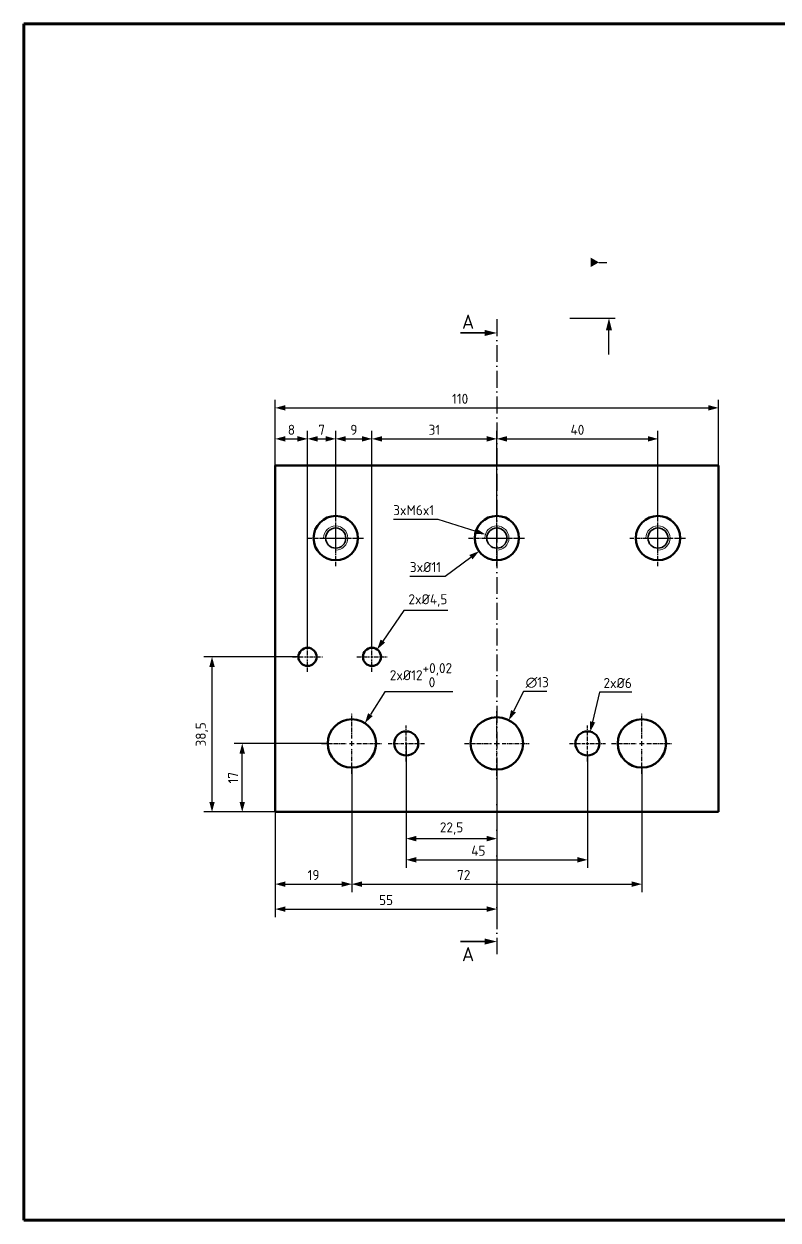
# Model space of a CAD drawing. Header units: millimetres. Extents: x -190 to 12889, y -227 to 3957.
# Drawn here: x 562.1 to 749.3, y 61.6 to 358.6 of the extents above; entities that cross this region are included whole.
import ezdxf

# ---------------------------------------------------------------- set-up
doc = ezdxf.new("R2010")
doc.units = ezdxf.units.MM
doc.header["$LTSCALE"] = 0.7
doc.header["$PDMODE"] = 35
doc.header["$PDSIZE"] = -4
for name, pattern in [('ACAD_ISO10W100', [18, 12, -3, 0, -3]), ('CENTER', [50.8, 31.75, -6.35, 6.35, -6.35]), ('CENTER2', [1.125, 0.75, -0.125, 0.125, -0.125])]:
    doc.linetypes.add(name, pattern=pattern)
doc.layers.get('0').update_dxf_attribs({"color": 255})
for name, color, linetype, lineweight in [('0.5', 7, 'Continuous', 50), ('1. Nét đâm', 7, 'Continuous', 35), ('core', 4, 'Continuous', 9), ('DIM', 94, 'Continuous', 25), ('KHUNGBV', 5, 'Continuous', 70), ('TEXT', 7, 'Continuous', 25)]:
    doc.layers.add(name, color=color, linetype=linetype, lineweight=lineweight)
doc.layers.add('CENTER', color=10, linetype='CENTER')
doc.styles.add('TCVN-7284', font='tcvn+7284-2003r.ttf')
doc.dimstyles.new('TCVN_ISO-25_RadiusDia', dxfattribs={"dimtxt": 2.5, "dimasz": 2.5, "dimexe": 2, "dimexo": 0, "dimgap": 1, "dimtad": 1, "dimtoh": 1, "dimtxsty": 'TCVN-7284', "dimblk": 'Arrow', "dimcen": 0, "dimclrd": 256, "dimclre": 256, "dimclrt": 256, "dimadec": 0, "dimazin": 0, "dimtfac": 1, "dimtofl": 0, "dimtmove": 1, "dimatfit": 0, "dimldrblk": 'Arrow', "dimfxl": 1, "dimlwd": -1, "dimlwe": -1, "dimarcsym": 0})

# ---------------------------------------------------------------- blocks, each defined once
blk = doc.blocks.new('KHUNG_A3')
at = {"layer": 'KHUNGBV', "color": 8, "linetype": 'Continuous', "ltscale": 0.66}
for p, q in [((481.71, 341.61), (61.71, 341.61)), ((61.71, 341.61), (61.71, 44.61)), ((61.71, 44.61), (481.71, 44.61))]:
    blk.add_line(p, q, dxfattribs=at)
blk = doc.blocks.new('*U952')
at = {"color": 0, "linetype": 'CENTER2', "ltscale": 2, "transparency": 16777216}
for p, q in [((0, 1.1), (0, 7)), ((-7, 0), (-1.1, 0)), ((1.1, 0), (7, 0)), ((0, -7), (0, -1.1))]:
    blk.add_line(p, q, dxfattribs=at)
at = {"color": 0, "linetype": 'Continuous', "ltscale": 2, "transparency": 16777216}
for p, q in [((-0.55, 0), (0.55, 0)), ((0, -0.55), (0, 0.55))]:
    blk.add_line(p, q, dxfattribs=at)
blk = doc.blocks.new('*U953')
at = {"color": 0, "linetype": 'CENTER2', "ltscale": 2, "transparency": 16777216}
for p, q in [((0, 1.1), (0, 7)), ((-7, 0), (-1.1, 0)), ((1.1, 0), (7, 0)), ((0, -7), (0, -1.1))]:
    blk.add_line(p, q, dxfattribs=at)
at = {"color": 0, "linetype": 'Continuous', "ltscale": 2, "transparency": 16777216}
for p, q in [((-0.55, 0), (0.55, 0)), ((0, -0.55), (0, 0.55))]:
    blk.add_line(p, q, dxfattribs=at)
blk = doc.blocks.new('*U954')
at = {"color": 0, "linetype": 'CENTER2', "ltscale": 2, "transparency": 16777216}
for p, q in [((0, 1.1), (0, 7)), ((-7, 0), (-1.1, 0)), ((1.1, 0), (7, 0)), ((0, -7), (0, -1.1))]:
    blk.add_line(p, q, dxfattribs=at)
at = {"color": 0, "linetype": 'Continuous', "ltscale": 2, "transparency": 16777216}
for p, q in [((-0.55, 0), (0.55, 0)), ((0, -0.55), (0, 0.55))]:
    blk.add_line(p, q, dxfattribs=at)
blk = doc.blocks.new('*U945')
at = {"color": 0, "linetype": 'CENTER2', "ltscale": 2, "transparency": 16777216}
for p, q in [((0, 1.2), (0, 7.5)), ((-7.5, 0), (-1.2, 0)), ((1.2, 0), (7.5, 0)), ((0, -7.5), (0, -1.2))]:
    blk.add_line(p, q, dxfattribs=at)
at = {"color": 0, "linetype": 'Continuous', "ltscale": 2, "transparency": 16777216}
for p, q in [((-0.6, 0), (0.6, 0)), ((0, -0.6), (0, 0.6))]:
    blk.add_line(p, q, dxfattribs=at)
blk = doc.blocks.new('*U946')
at = {"color": 0, "linetype": 'CENTER2', "ltscale": 2, "transparency": 16777216}
for p, q in [((0, 0.6), (0, 4.5)), ((-4.5, 0), (-0.6, 0)), ((0.6, 0), (4.5, 0)), ((0, -4.5), (0, -0.6))]:
    blk.add_line(p, q, dxfattribs=at)
at = {"color": 0, "linetype": 'Continuous', "ltscale": 2, "transparency": 16777216}
for p, q in [((-0.3, 0), (0.3, 0)), ((0, -0.3), (0, 0.3))]:
    blk.add_line(p, q, dxfattribs=at)
blk = doc.blocks.new('*U947')
at = {"color": 0, "linetype": 'CENTER2', "ltscale": 2, "transparency": 16777216}
for p, q in [((0, 1.3), (0, 8)), ((-8, 0), (-1.3, 0)), ((1.3, 0), (8, 0)), ((0, -8), (0, -1.3))]:
    blk.add_line(p, q, dxfattribs=at)
at = {"color": 0, "linetype": 'Continuous', "ltscale": 2, "transparency": 16777216}
for p, q in [((-0.65, 0), (0.65, 0)), ((0, -0.65), (0, 0.65))]:
    blk.add_line(p, q, dxfattribs=at)
blk = doc.blocks.new('*U948')
at = {"color": 0, "linetype": 'CENTER2', "ltscale": 2, "transparency": 16777216}
for p, q in [((0, 0.6), (0, 4.5)), ((-4.5, 0), (-0.6, 0)), ((0.6, 0), (4.5, 0)), ((0, -4.5), (0, -0.6))]:
    blk.add_line(p, q, dxfattribs=at)
at = {"color": 0, "linetype": 'Continuous', "ltscale": 2, "transparency": 16777216}
for p, q in [((-0.3, 0), (0.3, 0)), ((0, -0.3), (0, 0.3))]:
    blk.add_line(p, q, dxfattribs=at)
blk = doc.blocks.new('*U949')
at = {"color": 0, "linetype": 'CENTER2', "ltscale": 2, "transparency": 16777216}
for p, q in [((0, 1.2), (0, 7.5)), ((-7.5, 0), (-1.2, 0)), ((1.2, 0), (7.5, 0)), ((0, -7.5), (0, -1.2))]:
    blk.add_line(p, q, dxfattribs=at)
at = {"color": 0, "linetype": 'Continuous', "ltscale": 2, "transparency": 16777216}
for p, q in [((-0.6, 0), (0.6, 0)), ((0, -0.6), (0, 0.6))]:
    blk.add_line(p, q, dxfattribs=at)
blk = doc.blocks.new('*U950')
at = {"color": 0, "linetype": 'CENTER2', "ltscale": 2, "transparency": 16777216}
for p, q in [((0, 0.45), (0, 3.75)), ((-3.75, 0), (-0.45, 0)), ((0.45, 0), (3.75, 0)), ((0, -3.75), (0, -0.45))]:
    blk.add_line(p, q, dxfattribs=at)
at = {"color": 0, "linetype": 'Continuous', "ltscale": 2, "transparency": 16777216}
for p, q in [((-0.225, 0), (0.225, 0)), ((0, -0.225), (0, 0.225))]:
    blk.add_line(p, q, dxfattribs=at)
blk = doc.blocks.new('*U951')
at = {"color": 0, "linetype": 'CENTER2', "ltscale": 2, "transparency": 16777216}
for p, q in [((0, 0.45), (0, 3.75)), ((-3.75, 0), (-0.45, 0)), ((0.45, 0), (3.75, 0)), ((0, -3.75), (0, -0.45))]:
    blk.add_line(p, q, dxfattribs=at)
at = {"color": 0, "linetype": 'Continuous', "ltscale": 2, "transparency": 16777216}
for p, q in [((-0.225, 0), (0.225, 0)), ((0, -0.225), (0, 0.225))]:
    blk.add_line(p, q, dxfattribs=at)
blk = doc.blocks.new('M6')
at = {"layer": '1. Nét đâm', "ltscale": 2}
blk.add_circle((0, 0), 2.5, dxfattribs=at)
at = {"layer": 'CENTER', "color": 1, "linetype": 'CENTER', "ltscale": 2}
for p, q in [((0, -3.3), (0, 3.3)), ((-3.3, 0), (3.3, 0))]:
    blk.add_line(p, q, dxfattribs=at)
at = {"layer": 'core', "color": 3, "ltscale": 2}
blk.add_arc((0, 0), 3, 270, 180, dxfattribs=at)
blk = doc.blocks.new('GIA_DO_Z2')
at = {"color": 2, "linetype": 'ACAD_ISO10W100', "ltscale": 0.5}
blk.add_line((679.49, 285.28), (679.49, 127.64), dxfattribs=at)
at = {"color": 4, "linetype": 'Continuous', "lineweight": 35}
for p, q in [((670.49, 281.88), (676.49, 281.88)), ((670.49, 130.77), (676.49, 130.77))]:
    blk.add_line(p, q, dxfattribs=at)
for points in [[(679.49, 281.88), (676.49, 281.13), (676.49, 282.63)], [(679.49, 130.77), (676.49, 130.02), (676.49, 131.52)]]:
    blk.add_solid(points, dxfattribs=at)
at = {"layer": '0.5', "color": 7}
for p, q in [((624.49, 248.96), (734.49, 248.96)), ((624.49, 162.96), (624.49, 248.96)), ((734.49, 248.96), (734.49, 162.96)), ((734.49, 162.96), (624.49, 162.96))]:
    blk.add_line(p, q, dxfattribs=at)
for centre, radius in [((639.49, 230.96), 5.5), ((679.49, 230.96), 5.5), ((719.49, 230.96), 5.5), ((632.49, 201.46), 2.25), ((648.49, 201.46), 2.25), ((643.49, 179.96), 6), ((679.49, 179.96), 6.5), ((715.49, 179.96), 6), ((656.99, 179.96), 3), ((701.99, 179.96), 3)]:
    blk.add_circle(centre, radius, dxfattribs=at)
at = {"color": 1, "linetype": 'CENTER2', "ltscale": 2}
for name, p in [('*U952', (639.49, 230.96)), ('*U953', (679.49, 230.96)), ('*U954', (719.49, 230.96)), ('*U951', (632.49, 201.46)), ('*U950', (648.49, 201.46)), ('*U949', (643.49, 179.96)), ('*U947', (679.49, 179.96)), ('*U945', (715.49, 179.96)), ('*U948', (656.99, 179.96)), ('*U946', (701.99, 179.96))]:
    blk.add_blockref(name, p, dxfattribs=at)
at = {"ltscale": 3}
for p in [(639.49, 230.96), (679.49, 230.96), (719.49, 230.96)]:
    blk.add_blockref('M6', p, dxfattribs=at)
at = {"char_height": 3.5, "attachment_point": 1, "style": 'TCVN-7284'}
for insert in [(667.45, 286.42), (667.45, 129.4)]:
    blk.add_mtext_dynamic_manual_height_columns('\\pxqc;A', width=9.8035, gutter_width=88.6, heights=[0], dxfattribs=dict(at, insert=insert))
blk = doc.blocks.new('Arrow')
at = {"layer": 'DIM'}
blk.add_solid([(-1, 0.27), (-1, -0.27), (0, 0)], dxfattribs=at)
blk = doc.blocks.new('*D39')
at = {"layer": 'Defpoints', "color": 0, "ltscale": 0.7, "transparency": 16777216}
for p in [(719.49, 255.59), (679.49, 236.46), (719.49, 236.46)]:
    blk.add_point(p, dxfattribs=at)
at = {"layer": 'DIM', "ltscale": 0.7, "transparency": 16777216}
for p, q in [((679.49, 236.46), (679.49, 257.59)), ((681.99, 255.59), (716.99, 255.59)), ((719.49, 236.46), (719.49, 257.59))]:
    blk.add_line(p, q, dxfattribs=at)
at = {"layer": 'DIM', "ltscale": 0.7, "transparency": 16777216, "xscale": 2.5, "yscale": 2.5, "zscale": 2.5, "rotation": 180}
blk.add_blockref('Arrow', (679.49, 255.59), dxfattribs=at)
at = {"layer": 'DIM', "ltscale": 0.7, "transparency": 16777216, "xscale": 2.5, "yscale": 2.5, "zscale": 2.5}
blk.add_blockref('Arrow', (719.49, 255.59), dxfattribs=at)
at = {"layer": 'DIM', "ltscale": 0.7, "transparency": 16777216, "insert": (699.49, 257.84), "char_height": 2.5, "attachment_point": 5, "style": 'TCVN-7284'}
blk.add_mtext('40', dxfattribs=at)
blk = doc.blocks.new('*D40')
at = {"layer": 'Defpoints', "color": 0, "ltscale": 0.7, "transparency": 16777216}
for p in [(734.49, 263.29), (624.49, 248.96), (734.49, 248.96)]:
    blk.add_point(p, dxfattribs=at)
at = {"layer": 'DIM', "ltscale": 0.7, "transparency": 16777216}
for p, q in [((624.49, 248.96), (624.49, 265.29)), ((734.49, 248.96), (734.49, 265.29)), ((626.99, 263.29), (731.99, 263.29))]:
    blk.add_line(p, q, dxfattribs=at)
at = {"layer": 'DIM', "ltscale": 0.7, "transparency": 16777216, "xscale": 2.5, "yscale": 2.5, "zscale": 2.5, "rotation": 180}
blk.add_blockref('Arrow', (624.49, 263.29), dxfattribs=at)
at = {"layer": 'DIM', "ltscale": 0.7, "transparency": 16777216, "xscale": 2.5, "yscale": 2.5, "zscale": 2.5}
blk.add_blockref('Arrow', (734.49, 263.29), dxfattribs=at)
at = {"layer": 'DIM', "ltscale": 0.7, "transparency": 16777216, "insert": (670.37, 265.54), "char_height": 2.5, "attachment_point": 5, "style": 'TCVN-7284'}
blk.add_mtext('110', dxfattribs=at)
blk = doc.blocks.new('*D49')
at = {"layer": 'Defpoints', "color": 0, "ltscale": 0.7, "transparency": 16777216}
for p in [(616.28, 179.96), (637.49, 179.96), (624.49, 162.96)]:
    blk.add_point(p, dxfattribs=at)
at = {"layer": 'DIM', "ltscale": 0.7, "transparency": 16777216}
for p, q in [((637.49, 179.96), (614.28, 179.96)), ((616.28, 165.46), (616.28, 177.46)), ((624.49, 162.96), (614.28, 162.96))]:
    blk.add_line(p, q, dxfattribs=at)
at = {"layer": 'DIM', "ltscale": 0.7, "transparency": 16777216, "xscale": 2.5, "yscale": 2.5, "zscale": 2.5}
for p, rotation in [((616.28, 179.96), 90), ((616.28, 162.96), 270)]:
    blk.add_blockref('Arrow', p, dxfattribs=dict(at, rotation=rotation))
at = {"layer": 'DIM', "ltscale": 0.7, "transparency": 16777216, "insert": (614.03, 171.46), "char_height": 2.5, "attachment_point": 5, "rotation": 90, "style": 'TCVN-7284', "bg_fill": 3, "box_fill_scale": 1.1, "bg_fill_color": 256, "bg_fill_true_color": 13158600, "bg_fill_transparency": 0}
blk.add_mtext('17', dxfattribs=at)
blk = doc.blocks.new('*D50')
at = {"layer": 'Defpoints', "color": 0, "ltscale": 0.7, "transparency": 16777216}
for p in [(643.49, 173.96), (624.49, 162.96), (643.49, 145.03)]:
    blk.add_point(p, dxfattribs=at)
at = {"layer": 'DIM', "ltscale": 0.7, "transparency": 16777216}
for p, q in [((643.49, 173.96), (643.49, 143.03)), ((624.49, 162.96), (624.49, 143.03)), ((626.99, 145.03), (640.99, 145.03))]:
    blk.add_line(p, q, dxfattribs=at)
at = {"layer": 'DIM', "ltscale": 0.7, "transparency": 16777216, "xscale": 2.5, "yscale": 2.5, "zscale": 2.5, "rotation": 180}
blk.add_blockref('Arrow', (624.49, 145.03), dxfattribs=at)
at = {"layer": 'DIM', "ltscale": 0.7, "transparency": 16777216, "xscale": 2.5, "yscale": 2.5, "zscale": 2.5}
blk.add_blockref('Arrow', (643.49, 145.03), dxfattribs=at)
at = {"layer": 'DIM', "ltscale": 0.7, "transparency": 16777216, "insert": (633.99, 147.28), "char_height": 2.5, "attachment_point": 5, "style": 'TCVN-7284', "bg_fill": 3, "box_fill_scale": 1.1, "bg_fill_color": 256, "bg_fill_true_color": 13158600, "bg_fill_transparency": 0}
blk.add_mtext('19', dxfattribs=at)
blk = doc.blocks.new('*D51')
at = {"layer": 'Defpoints', "color": 0, "ltscale": 0.7, "transparency": 16777216}
for p in [(643.49, 173.96), (715.49, 173.96), (715.49, 145.03)]:
    blk.add_point(p, dxfattribs=at)
at = {"layer": 'DIM', "ltscale": 0.7, "transparency": 16777216}
for p, q in [((643.49, 173.96), (643.49, 143.03)), ((715.49, 173.96), (715.49, 143.03)), ((645.99, 145.03), (712.99, 145.03))]:
    blk.add_line(p, q, dxfattribs=at)
at = {"layer": 'DIM', "ltscale": 0.7, "transparency": 16777216, "xscale": 2.5, "yscale": 2.5, "zscale": 2.5, "rotation": 180}
blk.add_blockref('Arrow', (643.49, 145.03), dxfattribs=at)
at = {"layer": 'DIM', "ltscale": 0.7, "transparency": 16777216, "xscale": 2.5, "yscale": 2.5, "zscale": 2.5}
blk.add_blockref('Arrow', (715.49, 145.03), dxfattribs=at)
at = {"layer": 'DIM', "ltscale": 0.7, "transparency": 16777216, "insert": (671.26, 147.28), "char_height": 2.5, "attachment_point": 5, "style": 'TCVN-7284'}
blk.add_mtext('72', dxfattribs=at)
blk = doc.blocks.new('*D52')
at = {"layer": 'Defpoints', "color": 0, "ltscale": 0.7, "transparency": 16777216}
for p in [(632.49, 255.59), (624.49, 248.96), (632.49, 203.71)]:
    blk.add_point(p, dxfattribs=at)
at = {"layer": 'DIM', "ltscale": 0.7, "transparency": 16777216}
for p, q in [((624.49, 248.96), (624.49, 257.59)), ((626.99, 255.59), (629.99, 255.59)), ((632.49, 203.71), (632.49, 257.59))]:
    blk.add_line(p, q, dxfattribs=at)
at = {"layer": 'DIM', "ltscale": 0.7, "transparency": 16777216, "xscale": 2.5, "yscale": 2.5, "zscale": 2.5, "rotation": 180}
blk.add_blockref('Arrow', (624.49, 255.59), dxfattribs=at)
at = {"layer": 'DIM', "ltscale": 0.7, "transparency": 16777216, "xscale": 2.5, "yscale": 2.5, "zscale": 2.5}
blk.add_blockref('Arrow', (632.49, 255.59), dxfattribs=at)
at = {"layer": 'DIM', "ltscale": 0.7, "transparency": 16777216, "insert": (628.49, 257.84), "char_height": 2.5, "attachment_point": 5, "style": 'TCVN-7284', "bg_fill": 3, "box_fill_scale": 1.1, "bg_fill_color": 256, "bg_fill_true_color": 13158600, "bg_fill_transparency": 0}
blk.add_mtext('8', dxfattribs=at)
blk = doc.blocks.new('*D53')
at = {"layer": 'Defpoints', "color": 0, "ltscale": 0.7, "transparency": 16777216}
for p in [(632.49, 255.59), (639.49, 255.59), (639.49, 236.46)]:
    blk.add_point(p, dxfattribs=at)
at = {"layer": 'DIM', "ltscale": 0.7, "transparency": 16777216}
for p, q in [((632.49, 255.59), (632.49, 257.59)), ((634.99, 255.59), (636.99, 255.59)), ((639.49, 236.46), (639.49, 257.59))]:
    blk.add_line(p, q, dxfattribs=at)
at = {"layer": 'DIM', "ltscale": 0.7, "transparency": 16777216, "insert": (635.99, 257.84), "char_height": 2.5, "attachment_point": 5, "style": 'TCVN-7284', "bg_fill": 3, "box_fill_scale": 1.1, "bg_fill_color": 256, "bg_fill_true_color": 13158600, "bg_fill_transparency": 0}
blk.add_mtext('7', dxfattribs=at)
at = {"layer": 'DIM', "ltscale": 0.7, "transparency": 16777216, "xscale": 2.5, "yscale": 2.5, "zscale": 2.5, "rotation": 180}
blk.add_blockref('Arrow', (632.49, 255.59), dxfattribs=at)
at = {"layer": 'DIM', "ltscale": 0.7, "transparency": 16777216, "xscale": 2.5, "yscale": 2.5, "zscale": 2.5}
blk.add_blockref('Arrow', (639.49, 255.59), dxfattribs=at)
blk = doc.blocks.new('*D54')
at = {"layer": 'Defpoints', "color": 0, "ltscale": 0.7, "transparency": 16777216}
for p in [(648.49, 255.59), (639.49, 236.46), (648.49, 203.71)]:
    blk.add_point(p, dxfattribs=at)
at = {"layer": 'DIM', "ltscale": 0.7, "transparency": 16777216}
for p, q in [((639.49, 236.46), (639.49, 257.59)), ((641.99, 255.59), (645.99, 255.59)), ((648.49, 203.71), (648.49, 257.59))]:
    blk.add_line(p, q, dxfattribs=at)
at = {"layer": 'DIM', "ltscale": 0.7, "transparency": 16777216, "xscale": 2.5, "yscale": 2.5, "zscale": 2.5, "rotation": 180}
blk.add_blockref('Arrow', (639.49, 255.59), dxfattribs=at)
at = {"layer": 'DIM', "ltscale": 0.7, "transparency": 16777216, "xscale": 2.5, "yscale": 2.5, "zscale": 2.5}
blk.add_blockref('Arrow', (648.49, 255.59), dxfattribs=at)
at = {"layer": 'DIM', "ltscale": 0.7, "transparency": 16777216, "insert": (643.99, 257.84), "char_height": 2.5, "attachment_point": 5, "style": 'TCVN-7284', "bg_fill": 3, "box_fill_scale": 1.1, "bg_fill_color": 256, "bg_fill_true_color": 13158600, "bg_fill_transparency": 0}
blk.add_mtext('9', dxfattribs=at)
blk = doc.blocks.new('*D55')
at = {"layer": 'Defpoints', "color": 0, "ltscale": 0.7, "transparency": 16777216}
for p in [(679.49, 255.59), (679.49, 255.59), (648.49, 203.71)]:
    blk.add_point(p, dxfattribs=at)
at = {"layer": 'DIM', "ltscale": 0.7, "transparency": 16777216}
for p, q in [((648.49, 203.71), (648.49, 257.59)), ((650.99, 255.59), (676.99, 255.59)), ((679.49, 255.59), (679.49, 257.59))]:
    blk.add_line(p, q, dxfattribs=at)
at = {"layer": 'DIM', "ltscale": 0.7, "transparency": 16777216, "xscale": 2.5, "yscale": 2.5, "zscale": 2.5, "rotation": 180}
blk.add_blockref('Arrow', (648.49, 255.59), dxfattribs=at)
at = {"layer": 'DIM', "ltscale": 0.7, "transparency": 16777216, "xscale": 2.5, "yscale": 2.5, "zscale": 2.5}
blk.add_blockref('Arrow', (679.49, 255.59), dxfattribs=at)
at = {"layer": 'DIM', "ltscale": 0.7, "transparency": 16777216, "insert": (663.99, 257.84), "char_height": 2.5, "attachment_point": 5, "style": 'TCVN-7284', "bg_fill": 3, "box_fill_scale": 1.1, "bg_fill_color": 256, "bg_fill_true_color": 13158600, "bg_fill_transparency": 0}
blk.add_mtext('31', dxfattribs=at)
blk = doc.blocks.new('*D56')
at = {"layer": 'Defpoints', "color": 0, "ltscale": 0.7, "transparency": 16777216}
for p in [(656.99, 179.96), (701.99, 176.96), (701.99, 151.07)]:
    blk.add_point(p, dxfattribs=at)
at = {"layer": 'DIM', "ltscale": 0.7, "transparency": 16777216}
for p, q in [((656.99, 179.96), (656.99, 149.07)), ((701.99, 176.96), (701.99, 149.07)), ((659.49, 151.07), (699.49, 151.07))]:
    blk.add_line(p, q, dxfattribs=at)
at = {"layer": 'DIM', "ltscale": 0.7, "transparency": 16777216, "xscale": 2.5, "yscale": 2.5, "zscale": 2.5, "rotation": 180}
blk.add_blockref('Arrow', (656.99, 151.07), dxfattribs=at)
at = {"layer": 'DIM', "ltscale": 0.7, "transparency": 16777216, "xscale": 2.5, "yscale": 2.5, "zscale": 2.5}
blk.add_blockref('Arrow', (701.99, 151.07), dxfattribs=at)
at = {"layer": 'DIM', "ltscale": 0.7, "transparency": 16777216, "insert": (674.89, 153.32), "char_height": 2.5, "attachment_point": 5, "style": 'TCVN-7284', "bg_fill": 3, "box_fill_scale": 1.1, "bg_fill_color": 256, "bg_fill_true_color": 13158600, "bg_fill_transparency": 0}
blk.add_mtext('45', dxfattribs=at)
blk = doc.blocks.new('*D57')
at = {"layer": 'Defpoints', "color": 0, "ltscale": 0.7, "transparency": 16777216}
for p in [(679.49, 173.46), (624.49, 162.96), (679.49, 138.83)]:
    blk.add_point(p, dxfattribs=at)
at = {"layer": 'DIM', "ltscale": 0.7, "transparency": 16777216}
for p, q in [((679.49, 173.46), (679.49, 136.83)), ((624.49, 162.96), (624.49, 136.83)), ((626.99, 138.83), (676.99, 138.83))]:
    blk.add_line(p, q, dxfattribs=at)
at = {"layer": 'DIM', "ltscale": 0.7, "transparency": 16777216, "xscale": 2.5, "yscale": 2.5, "zscale": 2.5, "rotation": 180}
blk.add_blockref('Arrow', (624.49, 138.83), dxfattribs=at)
at = {"layer": 'DIM', "ltscale": 0.7, "transparency": 16777216, "xscale": 2.5, "yscale": 2.5, "zscale": 2.5}
blk.add_blockref('Arrow', (679.49, 138.83), dxfattribs=at)
at = {"layer": 'DIM', "ltscale": 0.7, "transparency": 16777216, "insert": (651.99, 141.08), "char_height": 2.5, "attachment_point": 5, "style": 'TCVN-7284', "bg_fill": 3, "box_fill_scale": 1.1, "bg_fill_color": 256, "bg_fill_true_color": 13158600, "bg_fill_transparency": 0}
blk.add_mtext('55', dxfattribs=at)
blk = doc.blocks.new('*D59')
at = {"layer": 'Defpoints', "color": 0, "ltscale": 0.7, "transparency": 16777216}
for p in [(683.92, 234.23), (675.07, 227.7)]:
    blk.add_point(p, dxfattribs=at)
at = {"layer": 'DIM', "ltscale": 0.7, "transparency": 16777216}
for p, q in [((666.65, 221.5), (673.05, 226.22)), ((657.9, 221.5), (666.65, 221.5))]:
    blk.add_line(p, q, dxfattribs=at)
at = {"layer": 'DIM', "ltscale": 0.7, "transparency": 16777216, "xscale": 2.5, "yscale": 2.5, "zscale": 2.5, "rotation": 36.40161598455843}
blk.add_blockref('Arrow', (675.07, 227.7), dxfattribs=at)
at = {"layer": 'DIM', "ltscale": 0.7, "transparency": 16777216, "insert": (661.77, 223.75), "char_height": 2.5, "attachment_point": 5, "style": 'TCVN-7284'}
blk.add_mtext('3x%%C11', dxfattribs=at)
blk = doc.blocks.new('*D60')
at = {"layer": 'Defpoints', "color": 0, "ltscale": 0.7, "transparency": 16777216}
for p in [(676.63, 231.88), (682.35, 230.05)]:
    blk.add_point(p, dxfattribs=at)
at = {"layer": 'DIM', "ltscale": 0.7, "transparency": 16777216}
for p, q in [((653.84, 235.64), (664.84, 235.64)), ((664.84, 235.64), (674.25, 232.64))]:
    blk.add_line(p, q, dxfattribs=at)
at = {"layer": 'DIM', "ltscale": 0.7, "transparency": 16777216, "xscale": 2.5, "yscale": 2.5, "zscale": 2.5, "rotation": 342.3114485585323}
blk.add_blockref('Arrow', (676.63, 231.88), dxfattribs=at)
at = {"layer": 'DIM', "ltscale": 0.7, "transparency": 16777216, "insert": (658.84, 237.89), "char_height": 2.5, "attachment_point": 5, "style": 'TCVN-7284', "bg_fill": 3, "box_fill_scale": 1.1, "bg_fill_color": 256, "bg_fill_true_color": 13158600, "bg_fill_transparency": 0}
blk.add_mtext('3xM6x1', dxfattribs=at)
blk = doc.blocks.new('*D61')
at = {"layer": 'Defpoints', "color": 0, "ltscale": 0.7, "transparency": 16777216}
for p in [(649.77, 203.32), (647.21, 199.61)]:
    blk.add_point(p, dxfattribs=at)
at = {"layer": 'DIM', "ltscale": 0.7, "transparency": 16777216}
for p, q in [((656.44, 212.98), (651.19, 205.37)), ((667.31, 212.98), (656.44, 212.98))]:
    blk.add_line(p, q, dxfattribs=at)
at = {"layer": 'DIM', "ltscale": 0.7, "transparency": 16777216, "xscale": 2.5, "yscale": 2.5, "zscale": 2.5, "rotation": 235.4103735219062}
blk.add_blockref('Arrow', (649.77, 203.32), dxfattribs=at)
at = {"layer": 'DIM', "ltscale": 0.7, "transparency": 16777216, "insert": (662.37, 215.48), "char_height": 2.5, "attachment_point": 5, "style": 'TCVN-7284', "bg_fill": 3, "box_fill_scale": 1.1, "bg_fill_color": 256, "bg_fill_true_color": 13158600, "bg_fill_transparency": 0}
blk.add_mtext('2x%%C4,5', dxfattribs=at)
blk = doc.blocks.new('*D62')
at = {"layer": 'Defpoints', "color": 0, "ltscale": 0.7, "transparency": 16777216}
for p in [(646.74, 185.01), (640.25, 174.92)]:
    blk.add_point(p, dxfattribs=at)
at = {"layer": 'DIM', "ltscale": 0.7, "transparency": 16777216}
for p, q in [((651.71, 192.74), (648.09, 187.11)), ((668.59, 192.74), (651.71, 192.74))]:
    blk.add_line(p, q, dxfattribs=at)
at = {"layer": 'DIM', "ltscale": 0.7, "transparency": 16777216, "xscale": 2.5, "yscale": 2.5, "zscale": 2.5, "rotation": 237.2371149868431}
blk.add_blockref('Arrow', (646.74, 185.01), dxfattribs=at)
at = {"layer": 'DIM', "ltscale": 0.7, "transparency": 16777216, "insert": (660.65, 196.91), "char_height": 2.5, "attachment_point": 5, "style": 'TCVN-7284'}
blk.add_mtext('\\A1;2x%%c12\\S+0,02^  0;', dxfattribs=at)
blk = doc.blocks.new('*D63')
at = {"layer": 'Defpoints', "color": 0, "ltscale": 0.7, "transparency": 16777216}
for p in [(682.47, 185.74), (676.51, 174.19)]:
    blk.add_point(p, dxfattribs=at)
at = {"layer": 'DIM', "ltscale": 0.7, "transparency": 16777216}
for p, q in [((686.13, 192.84), (683.62, 187.96)), ((691.88, 192.84), (686.13, 192.84))]:
    blk.add_line(p, q, dxfattribs=at)
at = {"layer": 'DIM', "ltscale": 0.7, "transparency": 16777216, "xscale": 2.5, "yscale": 2.5, "zscale": 2.5, "rotation": 242.7138221649518}
blk.add_blockref('Arrow', (682.47, 185.74), dxfattribs=at)
at = {"layer": 'DIM', "ltscale": 0.7, "transparency": 16777216, "insert": (689.51, 195.09), "char_height": 2.5, "attachment_point": 5, "style": 'TCVN-7284', "bg_fill": 3, "box_fill_scale": 1.1, "bg_fill_color": 256, "bg_fill_true_color": 13158600, "bg_fill_transparency": 0}
blk.add_mtext('∅13', dxfattribs=at)
blk = doc.blocks.new('*D64')
at = {"layer": 'Defpoints', "color": 0, "ltscale": 0.7, "transparency": 16777216}
for p in [(702.68, 182.89), (701.31, 177.04)]:
    blk.add_point(p, dxfattribs=at)
at = {"layer": 'DIM', "ltscale": 0.7, "transparency": 16777216}
for p, q in [((704.98, 192.72), (703.25, 185.32)), ((712.98, 192.72), (704.98, 192.72))]:
    blk.add_line(p, q, dxfattribs=at)
at = {"layer": 'DIM', "ltscale": 0.7, "transparency": 16777216, "xscale": 2.5, "yscale": 2.5, "zscale": 2.5, "rotation": 256.8251121916285}
blk.add_blockref('Arrow', (702.68, 182.89), dxfattribs=at)
at = {"layer": 'DIM', "ltscale": 0.7, "transparency": 16777216, "insert": (709.48, 194.97), "char_height": 2.5, "attachment_point": 5, "style": 'TCVN-7284', "bg_fill": 3, "box_fill_scale": 1.1, "bg_fill_color": 256, "bg_fill_true_color": 13158600, "bg_fill_transparency": 0}
blk.add_mtext('2x%%C6', dxfattribs=at)
blk = doc.blocks.new('*D125')
at = {"layer": 'Defpoints', "color": 0, "ltscale": 0.7, "transparency": 16777216}
for p in [(656.99, 176.96), (679.49, 173.46), (679.49, 156.33)]:
    blk.add_point(p, dxfattribs=at)
at = {"layer": 'DIM', "ltscale": 0.7, "transparency": 16777216}
for p, q in [((656.99, 176.96), (656.99, 154.33)), ((679.49, 173.46), (679.49, 154.33)), ((659.49, 156.33), (676.99, 156.33))]:
    blk.add_line(p, q, dxfattribs=at)
at = {"layer": 'DIM', "ltscale": 0.7, "transparency": 16777216, "xscale": 2.5, "yscale": 2.5, "zscale": 2.5, "rotation": 180}
blk.add_blockref('Arrow', (656.99, 156.33), dxfattribs=at)
at = {"layer": 'DIM', "ltscale": 0.7, "transparency": 16777216, "xscale": 2.5, "yscale": 2.5, "zscale": 2.5}
blk.add_blockref('Arrow', (679.49, 156.33), dxfattribs=at)
at = {"layer": 'DIM', "ltscale": 0.7, "transparency": 16777216, "insert": (668.24, 158.83), "char_height": 2.5, "attachment_point": 5, "style": 'TCVN-7284', "bg_fill": 3, "box_fill_scale": 1.1, "bg_fill_color": 256, "bg_fill_true_color": 13158600, "bg_fill_transparency": 0}
blk.add_mtext('22,5', dxfattribs=at)
blk = doc.blocks.new('*D128')
at = {"layer": 'Defpoints', "color": 0, "ltscale": 0.7, "transparency": 16777216}
for p in [(608.78, 201.46), (630.24, 201.46), (624.49, 162.96)]:
    blk.add_point(p, dxfattribs=at)
at = {"layer": 'DIM', "ltscale": 0.7, "transparency": 16777216}
for p, q in [((630.24, 201.46), (606.78, 201.46)), ((608.78, 165.46), (608.78, 198.96)), ((624.49, 162.96), (606.78, 162.96))]:
    blk.add_line(p, q, dxfattribs=at)
at = {"layer": 'DIM', "ltscale": 0.7, "transparency": 16777216, "xscale": 2.5, "yscale": 2.5, "zscale": 2.5}
for p, rotation in [((608.78, 201.46), 90), ((608.78, 162.96), 270)]:
    blk.add_blockref('Arrow', p, dxfattribs=dict(at, rotation=rotation))
at = {"layer": 'DIM', "ltscale": 0.7, "transparency": 16777216, "insert": (606.28, 182.21), "char_height": 2.5, "attachment_point": 5, "rotation": 90, "style": 'TCVN-7284', "bg_fill": 3, "box_fill_scale": 1.1, "bg_fill_color": 256, "bg_fill_true_color": 13158600, "bg_fill_transparency": 0}
blk.add_mtext('38,5', dxfattribs=at)
blk = doc.blocks.new('_DatumFilled')
at = {"color": 0, "linetype": 'ByBlock'}
blk.add_solid([(0, 0.58), (-1, 0), (0, -0.58)], dxfattribs=at)

msp = doc.modelspace()

# ---------------------------------------------------------------- linework, layer by layer
at = {"color": 4}
msp.add_line((704.823, 299.4192), (706.823, 299.4192), dxfattribs=at)
at = {"color": 4, "linetype": 'Continuous', "lineweight": 35}
msp.add_solid([(707.3245, 285.5328), (708.0745, 282.5328), (706.5745, 282.5328)], dxfattribs=at)
at = {"layer": 'DIM', "color": 4}
msp.add_line((697.5801, 285.5328), (708.8645, 285.5328), dxfattribs=at)
at = {"layer": 'DIM', "color": 4, "linetype": 'Continuous'}
msp.add_line((707.3245, 276.5328), (707.3245, 282.5328), dxfattribs=at)

# ---------------------------------------------------------------- block references
at = {"color": 4, "xscale": 2, "yscale": 2, "zscale": 2, "rotation": 180}
msp.add_blockref('_DatumFilled', (702.823, 299.4192), dxfattribs=at)
at = {"layer": 'DIM'}
msp.add_blockref('KHUNG_A3', (500.37, 17.0074), dxfattribs=at)
at = {"layer": 'TEXT'}
msp.add_blockref('GIA_DO_Z2', (0, 0), dxfattribs=at)

# ---------------------------------------------------------------- dimensions: what is measured, and where the dimension line sits
at = {"layer": 'DIM', "ltscale": 0.7}
dim = msp.add_linear_dim(base=(734.4923, 263.292), p1=(624.4923, 248.9644), p2=(734.4923, 248.9644), dimstyle='TCVN_ISO-25_RadiusDia', dxfattribs=at)
dim.commit()
dim.dimension.update_dxf_attribs({"geometry": '*D40', "text_midpoint": (670.3702, 263.292), "dimtype": 160})
dim = msp.add_linear_dim(base=(719.4923, 255.5939), p1=(679.4923, 236.4644), p2=(719.4923, 236.4644), dimstyle='TCVN_ISO-25_RadiusDia', override={"dimtmove": 1}, dxfattribs=at)
dim.commit()
dim.dimension.update_dxf_attribs({"geometry": '*D39', "text_midpoint": (699.4923, 257.8439)})

# ---------------------------------------------------------------- next in the draw order: dimensions: what is measured, and where the dimension line sits
dim = msp.add_linear_dim(base=(632.4923, 255.5939), p1=(624.4923, 248.9644), p2=(632.4923, 203.7144), dimstyle='TCVN_ISO-25_RadiusDia', override={"dimtfill": 1, "dimarcsym": 1}, dxfattribs=at)
dim.commit()
dim.dimension.update_dxf_attribs({"geometry": '*D52', "text_midpoint": (628.4923, 257.8439)})
dim = msp.add_linear_dim(base=(616.2785, 179.9644), p1=(624.4923, 162.9644), p2=(637.4923, 179.9644), angle=90, dimstyle='TCVN_ISO-25_RadiusDia', override={"dimtfill": 1, "dimarcsym": 1}, dxfattribs=at)
dim.commit()
dim.dimension.update_dxf_attribs({"geometry": '*D49', "text_midpoint": (614.0285, 171.4644)})

# ---------------------------------------------------------------- next in the draw order: dimensions: what is measured, and where the dimension line sits
dim = msp.add_linear_dim(base=(639.4923, 255.5939), p1=(632.4923, 255.5939), p2=(639.4923, 236.4644), dimstyle='TCVN_ISO-25_RadiusDia', override={"dimtfill": 1, "dimarcsym": 1}, dxfattribs=at)
dim.commit()
dim.dimension.update_dxf_attribs({"geometry": '*D53', "text_midpoint": (635.9923, 255.5939), "dimtype": 160})
dim = msp.add_linear_dim(base=(643.4923, 145.0283), p1=(624.4923, 162.9644), p2=(643.4923, 173.9644), dimstyle='TCVN_ISO-25_RadiusDia', override={"dimtfill": 1, "dimarcsym": 1}, dxfattribs=at)
dim.commit()
dim.dimension.update_dxf_attribs({"geometry": '*D50', "text_midpoint": (633.9923, 147.2783)})

# ---------------------------------------------------------------- next in the draw order: dimensions: what is measured, and where the dimension line sits
dim = msp.add_linear_dim(base=(648.4923, 255.5939), p1=(639.4923, 236.4644), p2=(648.4923, 203.7144), dimstyle='TCVN_ISO-25_RadiusDia', override={"dimtmove": 1, "dimtfill": 1, "dimarcsym": 1}, dxfattribs=at)
dim.commit()
dim.dimension.update_dxf_attribs({"geometry": '*D54', "text_midpoint": (643.9923, 257.8439)})
dim = msp.add_linear_dim(base=(715.4923, 145.0283), p1=(643.4923, 173.9644), p2=(715.4923, 173.9644), text='72', dimstyle='TCVN_ISO-25_RadiusDia', override={"dimpost": '', "dimtol": 1, "dimtp": 0.1, "dimtm": 0.1}, dxfattribs=at)
dim.commit()
dim.dimension.update_dxf_attribs({"geometry": '*D51', "text_midpoint": (671.2573, 145.0283), "dimtype": 160})

# ---------------------------------------------------------------- next in the draw order: dimensions: what is measured, and where the dimension line sits
dim = msp.add_linear_dim(base=(679.4923, 255.5939), p1=(648.4923, 203.7144), p2=(679.4923, 255.5939), dimstyle='TCVN_ISO-25_RadiusDia', override={"dimtmove": 1, "dimtfill": 1, "dimarcsym": 1}, dxfattribs=at)
dim.commit()
dim.dimension.update_dxf_attribs({"geometry": '*D55', "text_midpoint": (663.9923, 257.8439)})
dim = msp.add_linear_dim(base=(701.9923, 151.071), p1=(656.9923, 179.9644), p2=(701.9923, 176.9644), dimstyle='TCVN_ISO-25_RadiusDia', override={"dimtmove": 1, "dimtfill": 1, "dimarcsym": 1}, dxfattribs=at)
dim.commit()
dim.dimension.update_dxf_attribs({"geometry": '*D56', "text_midpoint": (674.8861, 151.071), "dimtype": 160})

# ---------------------------------------------------------------- next in the draw order: dimensions: what is measured, and where the dimension line sits
for p1, p2, override, picture, middle in [((683.9191, 234.2283), (675.0654, 227.7005), {"dimpost": '3x%%C<>'}, '*D59', (666.6492, 221.4951)), ((647.2149, 199.6121), (649.7696, 203.3167), {"dimpost": '2x%%C<>', "dimtfill": 1, "dimarcsym": 1}, '*D61', (656.4351, 212.9827)), ((701.3085, 177.0434), (702.676, 182.8855), {"dimpost": '2x%%C<>', "dimtfill": 1, "dimarcsym": 1}, '*D64', (704.979, 192.7236))]:
    dim = msp.add_diameter_dim_2p(p1=p1, p2=p2, dimstyle='TCVN_ISO-25_RadiusDia', override=override, dxfattribs=at)
    dim.commit()
    dim.dimension.update_dxf_attribs({"geometry": picture, "text_midpoint": middle, "dimtype": 163})
dim = msp.add_linear_dim(base=(679.4923, 138.8305), p1=(624.4923, 162.9644), p2=(679.4923, 173.4644), dimstyle='TCVN_ISO-25_RadiusDia', override={"dimtfill": 1, "dimarcsym": 1}, dxfattribs=at)
dim.commit()
dim.dimension.update_dxf_attribs({"geometry": '*D57', "text_midpoint": (651.9923, 141.0805)})

# ---------------------------------------------------------------- next in the draw order: dimensions: what is measured, and where the dimension line sits
for p1, p2, override, picture, middle in [((682.3504, 230.0529), (676.6341, 231.8759), {"dimpost": '3xM<>x1', "dimtfill": 1, "dimarcsym": 1}, '*D60', (664.8426, 235.6365)), ((640.2453, 174.9189), (646.7392, 185.0099), {"dimpost": '2x%%c<>', "dimtol": 1, "dimtp": 0.018, "dimtolj": 1}, '*D62', (651.7133, 192.7391)), ((676.5124, 174.1877), (682.4721, 185.7411), {"dimtfill": 1, "dimarcsym": 1}, '*D63', (686.1323, 192.8369))]:
    dim = msp.add_diameter_dim_2p(p1=p1, p2=p2, dimstyle='TCVN_ISO-25_RadiusDia', override=override, dxfattribs=at)
    dim.commit()
    dim.dimension.update_dxf_attribs({"geometry": picture, "text_midpoint": middle, "dimtype": 163})
dim = msp.add_linear_dim(base=(608.7828, 201.4644), p1=(624.4923, 162.9644), p2=(630.2423, 201.4644), angle=90, dimstyle='TCVN_ISO-25_RadiusDia', override={"dimtfill": 1, "dimarcsym": 1}, dxfattribs=at)
dim.commit()
dim.dimension.update_dxf_attribs({"geometry": '*D128', "text_midpoint": (606.2828, 182.2144)})

# ---------------------------------------------------------------- next in the draw order: dimensions: what is measured, and where the dimension line sits
dim = msp.add_linear_dim(base=(679.4923, 156.3281), p1=(656.9923, 176.9644), p2=(679.4923, 173.4644), dimstyle='TCVN_ISO-25_RadiusDia', override={"dimtfill": 1, "dimarcsym": 1}, dxfattribs=at)
dim.commit()
dim.dimension.update_dxf_attribs({"geometry": '*D125', "text_midpoint": (668.2423, 158.8281)})

doc.saveas('drawing.dxf')
